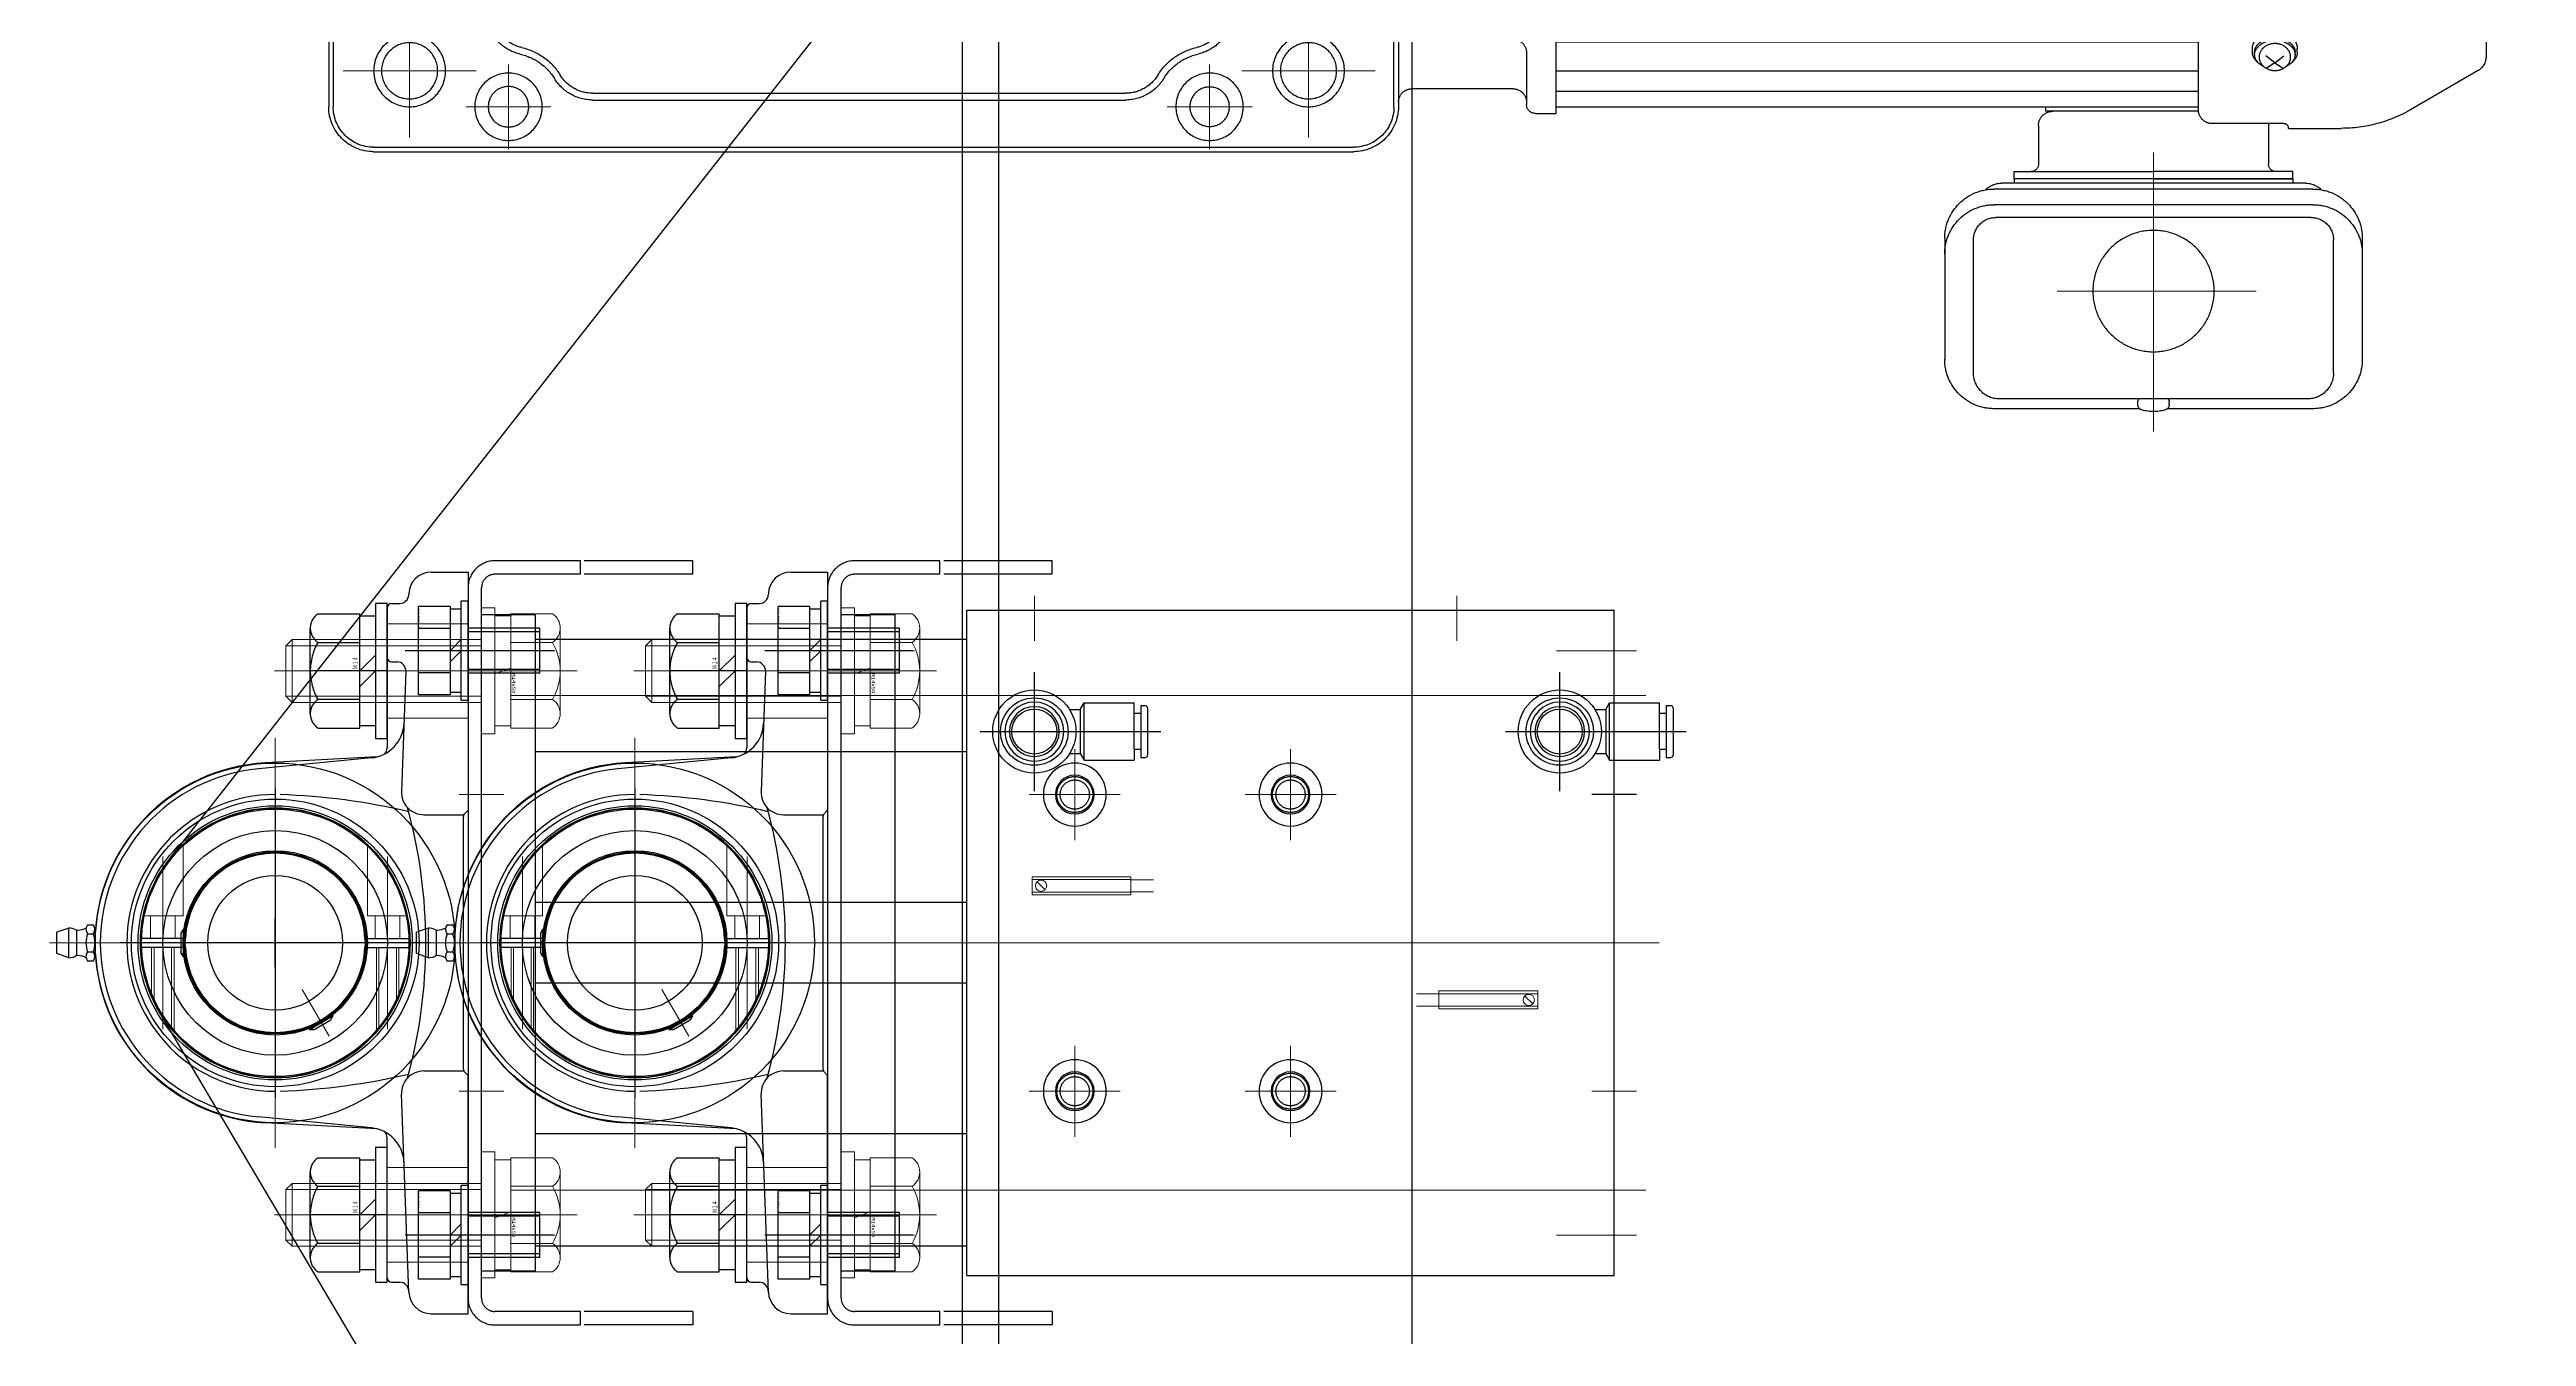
# Model space of a CAD drawing. Units: millimetres at full size. Extents: x -18456 to 18937, y -12290 to 13871.
# Drawn here: x 3795 to 5448, y -5059 to -4201 of the extents above; entities that cross this region are included whole.
import ezdxf
from ezdxf.enums import TextEntityAlignment as Align

# ---------------------------------------------------------------- set-up
doc = ezdxf.new("R2010")
doc.units = ezdxf.units.MM
doc.header["$LTSCALE"] = 100
doc.linetypes.add('CHAIN2', pattern=[12, 9, -1, 1, -1])
doc.linetypes.add('DOUBLE_CHAIN2', pattern=[12.8, 9, -1, 0.6, -0.6, 0.6, -1])
for name, color, linetype in [('0-2_0', 2, 'Continuous'), ('0-3_06_PHANTOM', 2, 'DOUBLE_CHAIN2'), ('0-6_10_DRAFT', 1, 'Continuous'), ('0-A_01_NORMAL', 134, 'Continuous')]:
    doc.layers.add(name, color=color, linetype=linetype)
doc.layers.add('0-7_05_CENTER', color=2, linetype='CHAIN2', lineweight=18)
doc.layers.add('0-8_04_HIDDEN', color=7, linetype='Continuous', lineweight=18)
doc.styles.add('ＭＳ ゴシック', font='')
doc.styles.get('ＭＳ ゴシック').set_extended_font_data('MS Gothic')

# ---------------------------------------------------------------- blocks, each defined once
blk = doc.blocks.new('MUCAP206Ja_1_1')
at = {"layer": '0-2_0'}
for p, q in [((-3.3, 88.8), (-2.4, 91.5)), ((-3.3, 88.8), (3.3, 88.8)), ((-2.4, 91.5), (2.4, 91.5)), ((3.3, 88.8), (2.4, 91.5)), ((-4.04, 83.37), (-4.04, 84.63)), ((3.03, 83), (-3.03, 83)), ((-2.8, 87.05), (2.8, 87.05)), ((-2.02, 84.63), (-2.02, 83.37)), ((2.02, 84.63), (2.02, 83.37)), ((4.04, 84.63), (4.04, 83.37)), ((3, 63.4), (-3, 63.4)), ((-2.45, 63), (-2.45, 63.72)), ((2.13, 63.9), (-2.13, 63.9)), ((2.45, 63), (2.45, 63.72)), ((-41.38, 20.25), (-40.04, 45.06)), ((-41.16, 21.47), (-38.73, 46.65)), ((41.16, 21.47), (38.73, 46.65)), ((41.38, 20.25), (40.04, 45.06)), ((-18.84, 35.48), (-19.25, 35.25)), ((-19.25, 35.25), (-16.25, 30.05)), ((-19.25, 35.25), (-19.25, 34.25)), ((-18.63, 34.97), (-19.25, 34.61)), ((-19.25, 34.25), (-17.12, 30.55)), ((-16.25, 30.05), (-17.12, 30.55)), ((-16.18, 30.73), (-16.8, 30.37)), ((-15.84, 30.29), (-16.25, 30.05)), ((-75.5, 17), (-75.5, 15.19)), ((-74.5, 18), (-43.4, 18)), ((74.5, 18), (43.4, 18)), ((62.5, 17), (62.5, 15.82)), ((75.5, 17), (75.5, 15.19)), ((-77.69, 13.18), (-33.69, 14.81)), ((60.43, 13.82), (33.69, 14.81)), ((77.69, 13.18), (77.43, 13.19)), ((-82.5, 8.18), (-82.5, 0)), ((-28.5, 9.81), (-28.5, 1)), ((28.5, 9.81), (28.5, 1)), ((82.5, 8.18), (82.5, 0)), ((-82.5, 0), (-29.5, 0)), ((-29.5, 0), (-28.5, 1)), ((-28.09, 1), (28.09, 1)), ((29.5, 0), (28.5, 1)), ((82.5, 0), (29.5, 0))]:
    blk.add_line(p, q, dxfattribs=at)
for points in [[(-3, 62.93), (-3, 63.4), (-2.13, 63.9)], [(3, 62.93), (3, 63.4), (2.13, 63.9)]]:
    blk.add_lwpolyline(points, dxfattribs=at)
for radius in [32, 29.75, 20.25, 15]:
    blk.add_circle((0, 42.9), radius, dxfattribs=at)
for centre, radius, start, end in [((0, 88.8), 3.3, 180, 208.0616), ((0, 90.01), 1.59, 69.555, 110.445), ((0, 88.8), 3.3, 331.9384, 0), ((0, 42.9), 40.1, 3.0846, 176.9154), ((-3.03, 83.44), 1.56, 49.7398, 130.2602), ((-3.03, 84.56), 1.56, 229.7398, 310.2602), ((-8.79, 87.42), 6, 336.1715, 353.8983), ((-3.62, 86.87), 0.8, 353.8983, 28.0616), ((0, 79.3), 5.7, 69.2291, 110.7709), ((0, 88.7), 5.7, 249.2291, 290.7709), ((3.03, 83.44), 1.56, 49.7398, 130.2602), ((3.03, 84.56), 1.56, 229.7398, 310.2602), ((3.62, 86.87), 0.8, 151.9384, 186.1017), ((8.79, 87.42), 6, 186.1017, 203.8285), ((0, 42.9), 38.91, 5.5232, 174.4769), ((0, 42.9), 33, 0, 180), ((112.94, 46.65), 146, 181.901, 193.2451), ((-112.94, 46.65), 146, 346.7549, 358.099), ((-74.5, 17), 1, 90, 180), ((-49.13, 22.24), 8, 272.1211, 354.4769), ((-43.4, 20), 2, 270, 312.599), ((49.13, 22.24), 8, 185.5231, 267.8789), ((43.4, 20), 2, 227.401, 270), ((63.5, 17), 1, 90, 180), ((74.5, 17), 1, 0, 90), ((-77.5, 8.18), 5, 92.1211, 180), ((-77.5, 15.19), 2, 272.1211, 0), ((-33.5, 9.81), 5, 0, 92.1211), ((0, 123.4), 114, 254.7154, 285.2846), ((33.5, 9.81), 5, 87.8789, 180), ((60.5, 15.82), 2, 267.8789, 0), ((77.5, 15.19), 2, 180, 267.8789), ((77.5, 8.18), 5, 0, 87.8789), ((-28.09, 0), 1, 90, 135), ((28.09, 0), 1, 45, 90)]:
    blk.add_arc(centre, radius, start, end, dxfattribs=at)
at = {"layer": '0-6_10_DRAFT'}
blk.add_circle((0, 42.9), 25, dxfattribs=at)
at = {"layer": '0-7_05_CENTER'}
for p, q in [((0, 93.11), (0, 0)), ((-45.17, 42.9), (45.17, 42.9)), ((-20.78, 30.9), (-10.39, 36.9)), ((-60.5, 23), (-60.5, -5)), ((60.5, 23), (60.5, -5))]:
    blk.add_line(p, q, dxfattribs=at)
at = {"layer": '0-8_04_HIDDEN', "color": 2}
for p, q in [((-71, 18), (-71, 0)), ((-50, 18), (-50, 0)), ((50, 18), (50, 0)), ((71, 18), (71, 0))]:
    blk.add_line(p, q, dxfattribs=at)
blk = doc.blocks.new('M14Nza_1_1')
at = {"layer": '0-3_06_PHANTOM', "color": 7}
for p, q in [((-9.52, 17.1), (9.52, 17.1)), ((-12.7, 15.4), (-12.7, 6.1)), ((-6.35, 6.1), (-6.35, 15.4)), ((6.35, 15.4), (6.35, 6.1)), ((12.7, 15.4), (12.7, 6.1)), ((-12.7, 6.1), (12.7, 6.1)), ((-12.25, 2.6), (-12.25, 6.1)), ((-3.5, 6.1), (0, 2.6)), ((0, 6.1), (3.5, 2.6)), ((12.25, 6.1), (12.25, 2.6))]:
    blk.add_line(p, q, dxfattribs=at)
at = {"layer": '0-3_06_PHANTOM', "color": 7, "linetype": 'CHAIN2'}
blk.add_line((0, 0), (0, 17.1), dxfattribs=at)
at = {"layer": '0-3_06_PHANTOM', "color": 7}
blk.add_lwpolyline([(-15, 0), (15, 0), (15, 2.6), (-15, 2.6)], close=True, dxfattribs=at)
for centre, radius, start, end in [((-9.52, 13.29), 3.81, 33.626, 146.374), ((0, 4.4), 12.7, 60, 120), ((9.52, 13.29), 3.81, 33.626, 146.374)]:
    blk.add_arc(centre, radius, start, end, dxfattribs=at)
at = {"layer": '0-6_10_DRAFT', "style": 'ＭＳ ゴシック', "width": 0.6}
blk.add_text('Ｍ１４', height=1.1, dxfattribs=at).set_placement((0.39, 6.2), align=Align.BOTTOM_LEFT)
blk = doc.blocks.new('A$C05FE0EC2_1_1')
at = {"layer": '0-3_06_PHANTOM', "color": 7, "linetype": 'CHAIN2'}
blk.add_line((0, -19), (0, 14), dxfattribs=at)
at = {"layer": '0-3_06_PHANTOM', "color": 7}
for p, q in [((-9.81, 11), (9.81, 11)), ((-9.81, 4), (-9.81, 11)), ((-4.91, 4), (-4.91, 11)), ((4.91, 4), (4.91, 11)), ((9.81, 4), (9.81, 11)), ((-11, 1.5), (11, 1.5)), ((-11, 1.5), (-11, 0)), ((-11, 0), (11, 0)), ((9.81, 4), (-9.81, 4)), ((-9.25, 4), (-9.25, 1.5)), ((0, 1.5), (-2.5, 4)), ((0, 4), (2.5, 1.5)), ((9.25, 1.5), (9.25, 4)), ((11, 0), (11, 1.5))]:
    blk.add_line(p, q, dxfattribs=at)
at = {"layer": '0-3_06_PHANTOM', "color": 7, "linetype": 'Continuous'}
for p, q in [((-5, -16), (-5, 0)), ((-4.19, -16), (-4.19, 0)), ((4.19, -16), (4.19, 0)), ((5, -16), (5, 0)), ((-5, -16), (5, -16))]:
    blk.add_line(p, q, dxfattribs=at)
at = {"layer": '0-6_10_DRAFT', "style": 'ＭＳ ゴシック', "width": 1.8}
blk.add_text('BT-M10x20L,SW,PW', height=0.2199, dxfattribs=at).set_placement((5.16, 10.66), align=Align.BOTTOM_LEFT)
blk = doc.blocks.new('A$C2B91780A_1_1')
at = {"layer": '0-8_04_HIDDEN', "linetype": 'CHAIN2'}
blk.add_line((0, 46.09), (0, -21.25), dxfattribs=at)
at = {"layer": '0-8_04_HIDDEN'}
for p, q in [((-7, 42.1), (7, 42.1)), ((-5.6, 43.5), (5.6, 43.5)), ((-5.6, 0), (-5.6, 43.5)), ((5.6, 0), (5.6, 43.5)), ((-14, -3), (-14, 0)), ((-14, 0), (14, 0)), ((14, 0), (14, -3)), ((14, -3), (-14, -3)), ((-12.25, -6.5), (-12.25, -3)), ((0.64, -6.5), (-0.64, -3)), ((12.25, -3), (12.25, -6.5)), ((-12.7, -15.8), (-12.7, -6.5)), ((-12.7, -6.5), (12.7, -6.5)), ((-6.35, -15.8), (-6.35, -6.5)), ((6.35, -6.5), (6.35, -15.8)), ((12.7, -15.8), (12.7, -6.5)), ((9.52, -17.5), (-9.52, -17.5))]:
    blk.add_line(p, q, dxfattribs=at)
for points in [[(-7, 0), (-7, 42.1), (-5.6, 43.5)], [(7, 0), (7, 42.1), (5.6, 43.5)]]:
    blk.add_lwpolyline(points, dxfattribs=at)
for centre, radius, start, end in [((-9.52, -13.69), 3.81, 213.626, 326.374), ((0, -4.8), 12.7, 240, 300), ((9.52, -13.69), 3.81, 213.626, 326.374)]:
    blk.add_arc(centre, radius, start, end, dxfattribs=at)
at = {"layer": '0-6_10_DRAFT', "style": 'ＭＳ ゴシック', "width": 1.5}
blk.add_text('M14x50', height=0.733, rotation=180, dxfattribs=at).set_placement((-0.53, -6.6), align=Align.BOTTOM_LEFT)
blk = doc.blocks.new('A$C197C4387_1_1')
at = {"layer": '0-3_06_PHANTOM', "color": 7}
for p, q in [((0, 79), (0, -79)), ((3, -79), (3, 79)), ((25, 82), (6, 82)), ((50, 82), (25.84, 82)), ((50, -82), (25.84, -82)), ((6, -85), (25, -85))]:
    blk.add_line(p, q, dxfattribs=at)
for points in [[(25, 82), (25, 85), (6, 85)], [(50, 82), (50, 85), (25.84, 85)], [(25, -85), (25, -82), (6, -82)], [(50, -82), (50, -85), (25.84, -85)]]:
    blk.add_lwpolyline(points, dxfattribs=at)
for centre, radius, start, end in [((6, 79), 6, 90, 180), ((6, 79), 3, 90, 180), ((6, -79), 6, 180, 270), ((6, -79), 3, 180, 270)]:
    blk.add_arc(centre, radius, start, end, dxfattribs=at)
at = {"layer": '0-7_05_CENTER'}
for p, q in [((9.23, 65), (-6.22, 65)), ((9.23, 60.5), (-6.22, 60.5)), ((9.23, -60.5), (-6.22, -60.5)), ((9.23, -65), (-6.22, -65))]:
    blk.add_line(p, q, dxfattribs=at)
blk = doc.blocks.new('A$C6FDC4AF3_1_1')
at = {"layer": '0-2_0', "color": 134}
for radius in [40, 30.5, 20.5]:
    blk.add_circle((0, 0), radius, dxfattribs=at)
at = {"layer": '0-7_05_CENTER'}
for p, q in [((0, -45.6), (0, 45.6)), ((45.6, 0), (-45.6, 0))]:
    blk.add_line(p, q, dxfattribs=at)
blk = doc.blocks.new('A$C6A332CFA_1_1')
at = {"layer": '0-2_0', "color": 134}
for radius in [30, 20]:
    blk.add_circle((0, 0), radius, dxfattribs=at)
at = {"layer": '0-6_10_DRAFT'}
for p, q in [((0, -34.46), (0, 34.46)), ((34.46, 0), (-34.46, 0))]:
    blk.add_line(p, q, dxfattribs=at)
at = {"layer": '0-A_01_NORMAL'}
blk.add_circle((0, 0), 15, dxfattribs=at)
blk = doc.blocks.new('SCSPJ40-12a_1')
at = {"layer": '0-2_0'}
for p, q in [((-1, 19.97), (-1, 29.98)), ((1, 19.97), (1, 29.98)), ((-1, -19.97), (-1, -29.98)), ((1, -19.97), (1, -29.98))]:
    blk.add_line(p, q, dxfattribs=at)
for radius, start, end in [(30, 91.9102, 268.0898), (30, 271.9102, 88.0898), (20, 92.866, 267.134), (20, 272.866, 87.134)]:
    blk.add_arc((0, 0), radius, start, end, dxfattribs=at)
at = {"layer": '0-7_05_CENTER'}
for p, q in [((0, 32.3), (0, -32.3)), ((-19.19, 25), (19.19, 25)), ((-32.3, 0), (32.3, 0)), ((-19.19, -25), (19.19, -25))]:
    blk.add_line(p, q, dxfattribs=at)
at = {"layer": '0-8_04_HIDDEN', "color": 2}
for p, q in [((1, 27.75), (6, 27.75)), ((6, 20.5), (6, 29.39)), ((-19.84, 22.5), (-1, 22.5)), ((-19.2, 23.05), (-1, 23.05)), ((-13.18, 26.95), (-1, 26.95)), ((-11.99, 27.5), (-1, 27.5)), ((1, 22.25), (6, 22.25)), ((6, 20.5), (21.9, 20.5)), ((6, -20.5), (6, -29.39)), ((6, -20.5), (21.9, -20.5)), ((-19.84, -22.5), (-1, -22.5)), ((-19.2, -23.05), (-1, -23.05)), ((-13.18, -26.95), (-1, -26.95)), ((-11.99, -27.5), (-1, -27.5)), ((1, -22.25), (6, -22.25)), ((1, -27.75), (6, -27.75))]:
    blk.add_line(p, q, dxfattribs=at)
blk = doc.blocks.new('A$C235153E3_1')
at = {"layer": '0-8_04_HIDDEN'}
for name in ['A$C6FDC4AF3_1_1', 'A$C6A332CFA_1_1', 'SCSPJ40-12a_1']:
    blk.add_blockref(name, (0, 0), dxfattribs=at)
blk = doc.blocks.new('A$C1B385A3F_1_1')
at = {"layer": '0-3_06_PHANTOM'}
blk.add_blockref('A$C197C4387_1_1', (42.9, 0), dxfattribs=at)
at = {"layer": '0-3_06_PHANTOM', "rotation": 90}
for name, p in [('MUCAP206Ja_1_1', (42.9, 0)), ('A$C2B91780A_1_1', (45.9, 60.5)), ('M14Nza_1_1', (24.9, 60.5)), ('A$C2B91780A_1_1', (45.9, -60.5)), ('M14Nza_1_1', (24.9, -60.5))]:
    blk.add_blockref(name, p, dxfattribs=at)
at = {"layer": '0-8_04_HIDDEN', "rotation": 90}
for name, p in [('A$C05FE0EC2_1_1', (42.9, 65)), ('A$C235153E3_1', (0, 0)), ('A$C05FE0EC2_1_1', (42.9, -65))]:
    blk.add_blockref(name, p, dxfattribs=at)
blk = doc.blocks.new('AS2201F-02-06c_1')
at = {"layer": '0-2_0', "linetype": 'CHAIN2'}
for p, q in [((0, 13.26), (0, -13.24)), ((12.09, 0), (-28.16, 0))]:
    blk.add_line(p, q, dxfattribs=at)
at = {"layer": '0-2_0'}
for p, q in [((-23.7, 5.75), (-24.7, 5.75)), ((-23.7, 4), (-23.7, 5.75)), ((-22.2, 4.35), (-22.2, 6.4)), ((-11.1, 6.4), (-22.2, 6.4)), ((-11.1, 6.4), (-11.1, -6.4)), ((-10.23, 4.9), (-11.1, 6.4)), ((-25.2, 0), (-25.2, 5.25)), ((-25.2, -5.25), (-25.2, 0)), ((-23.7, 4), (-22.2, 4)), ((-23.7, -5.75), (-23.7, 4)), ((-22.2, 3.88), (-22.2, 4.35)), ((-22.2, 3.88), (-22.2, -6.4)), ((-10.23, -4.9), (-10.23, 4.9)), ((-7.85, 4.9), (-10.23, 4.9)), ((-23.7, -4), (-22.2, -4)), ((-10.23, -4.9), (-11.1, -6.4)), ((-7.85, -4.9), (-10.23, -4.9)), ((-24.7, -5.75), (-23.7, -5.75)), ((-11.1, -6.4), (-22.2, -6.4))]:
    blk.add_line(p, q, dxfattribs=at)
for radius in [9.25, 7.5, 5]:
    blk.add_circle((0, 0), radius, dxfattribs=at)
for centre, start, end in [((-24.7, 5.25), 90, 180), ((-24.7, -5.25), 180, 270)]:
    blk.add_arc(centre, 0.5, start, end, dxfattribs=at)
blk = doc.blocks.new('MGPM50-100Za_1')
at = {"layer": '0-2_0'}
for p, q in [((0, 73), (0, -73)), ((12, 73), (0, 73)), ((12, 73), (12, -73)), ((108, 74), (252, 74)), ((108, 74), (108, -74)), ((252, 74), (252, -74)), ((108, 67.5), (12, 67.5)), ((108, 42.5), (12, 42.5)), ((108, 9), (12, 9)), ((108, -9), (12, -9)), ((257, -33), (247, -33)), ((108, -42.5), (12, -42.5)), ((108, -67.5), (12, -67.5)), ((12, -73), (0, -73)), ((108, -74), (252, -74))]:
    blk.add_line(p, q, dxfattribs=at)
for centre, radius in [((132, 33), 7), ((180, 33), 7), ((132, 33), 4.3), ((180, 33), 4.3), ((132, -33), 7), ((180, -33), 7), ((132, -33), 4.3), ((180, -33), 4.3), ((123, -47), 6.58), ((123, -47), 5.54), ((239.9, -47), 6.58), ((239.9, -47), 5.54)]:
    blk.add_circle(centre, radius, dxfattribs=at)
at = {"layer": '0-3_06_PHANTOM'}
for p, q in [((80, 73), (80, -73)), ((92, 73), (80, 73))]:
    blk.add_line(p, q, dxfattribs=at)
blk.add_lwpolyline([(92, 73), (92, -73), (80, -73)], dxfattribs=at)
at = {"layer": '0-7_05_CENTER'}
for p, q in [((-4.67, 65), (16.33, 65)), ((75.33, 65), (96.33, 65)), ((239.18, 65), (257, 65)), ((6.54, 55), (259.03, 55)), ((132, 43.12), (132, 22.88)), ((180, 43.12), (180, 22.88)), ((-5, 33), (5, 33)), ((121.88, 33), (142.12, 33)), ((169.88, 33), (190.12, 33)), ((257, 33), (247, 33)), ((0, 0), (262, 0)), ((132, -22.88), (132, -43.12)), ((180, -22.88), (180, -43.12)), ((-5, -33), (5, -33)), ((121.88, -33), (142.12, -33)), ((169.88, -33), (190.12, -33)), ((123, -38.15), (123, -55.85)), ((239.9, -38.15), (239.9, -55.85)), ((114.15, -47), (131.85, -47)), ((231.05, -47), (248.75, -47)), ((6.54, -55), (259.03, -55)), ((-4.67, -65), (16.33, -65)), ((75.33, -65), (96.33, -65)), ((239.18, -65), (257, -65)), ((123, -77.18), (123, -67.18)), ((217, -77.18), (217, -67.18))]:
    blk.add_line(p, q, dxfattribs=at)
at = {"layer": '0-8_04_HIDDEN', "color": 2}
for p, q in [((208, 14.05), (213, 14.05)), ((208, 11.35), (213, 11.35)), ((213, 10.7), (213, 14.7)), ((213, 14.7), (235, 14.7)), ((213, 14.1), (235, 14.1)), ((213, 11.3), (235, 11.3)), ((233.88, 13.58), (232.12, 11.82)), ((235, 10.7), (235, 14.7)), ((213, 10.7), (235, 10.7)), ((122.5, -10.7), (122.5, -14.7)), ((144.5, -10.7), (122.5, -10.7)), ((144.5, -10.7), (144.5, -14.7)), ((144.5, -11.3), (122.5, -11.3)), ((144.5, -14.1), (122.5, -14.1)), ((144.5, -14.7), (122.5, -14.7)), ((123.62, -13.58), (125.38, -11.82)), ((149.5, -11.35), (144.5, -11.35)), ((149.5, -14.05), (144.5, -14.05))]:
    blk.add_line(p, q, dxfattribs=at)
for centre in [(233, 12.7), (124.5, -12.7)]:
    blk.add_circle(centre, 1.25, dxfattribs=at)
at = {"layer": '0-2_0', "xscale": -1}
for p in [(123, -47.01), (239.9, -47.01)]:
    blk.add_blockref('AS2201F-02-06c_1', p, dxfattribs=at)
blk = doc.blocks.new('A$C47A61A3A_1')
at = {"layer": '0-2_0'}
blk.add_blockref('A$C1B385A3F_1_1', (-177.9, -33), dxfattribs=at)
at = {"layer": '0-2_0', "xscale": -1, "rotation": 180}
blk.add_blockref('MGPM50-100Za_1', (-132, -33), dxfattribs=at)
at = {"layer": '0-3_06_PHANTOM'}
blk.add_blockref('A$C1B385A3F_1_1', (-97.9, -33), dxfattribs=at)
blk = doc.blocks.new('GM-SHYM-RH 0.75kW、1／240a_1_1')
at = {"layer": '0-3_06_PHANTOM'}
for p, q in [((-189.5, 86), (-185, 86)), ((-189.5, 86), (-189.5, 31)), ((-185, 86), (-185, 31)), ((77, 87), (-141, 87)), ((-141, 86), (77, 86)), ((-151, 77), (-151, 47)), ((-150, -114), (-150, 77)), ((-90.25, 75.5), (28.25, 75.5)), ((-90.25, 74), (28.25, 74)), ((86, 77), (86, -114)), ((87, 77), (87, -114)), ((-185, 28.5), (-185, 50)), ((-174, 51), (-184, 51)), ((-173, 24), (-173, 50)), ((-197, 47.5), (-197.5, 46.63)), ((-197.5, 46.63), (-197.5, 35.37)), ((-197, 47.5), (-197, 34.5)), ((-189.5, 47.5), (-197, 47.5)), ((-189.5, 34.5), (-189.5, 47.5)), ((-151, 47), (-154, 37)), ((-139.5, 39.04), (-139.5, -76.04)), ((-138, 39.04), (-138, -76.04)), ((74, 39.2), (74, -76.2)), ((75.5, 39.2), (75.5, -76.2)), ((-197, 34.5), (-197.5, 35.37)), ((-189.5, 34.5), (-197, 34.5)), ((-154, 37), (-154, -74)), ((-329, 30.8), (-360.75, 30.8)), ((-329, 30.8), (-329, -44)), ((-189.5, 31), (-185, 31)), ((-391.1, 18.04), (-376.15, 26.67)), ((-186, 27.5), (-329, 27.5)), ((-186, 27), (-329, 27)), ((-186, 25.5), (-329, 25.5)), ((-186, 22.5), (-329, 22.5)), ((-186, -44), (-186, 27.5)), ((-186, -44), (-186, 27.5)), ((-181.5, 27.5), (-186, 27.5)), ((-179.5, 14), (-179.5, 25.5)), ((-7, 26.3), (7, 26.3)), ((-7, 26.3), (-7, 21.38)), ((7, 26.3), (7, 21.38)), ((-346, 16.25), (-347.93, 17.46)), ((-346, 16.25), (-344.07, 17.46)), ((-186, 18), (-329, 18)), ((-176.5, 22), (-154, 22)), ((-393, -44), (-393, 14.75)), ((-351, 13.84), (-351, 13.02)), ((-350.5, 14.41), (-350.5, 13.84)), ((-346, 16.25), (-348, 14.67)), ((-346, 16.25), (-344, 14.67)), ((-341.5, 14.41), (-341.5, 13.84)), ((-341, 13.84), (-341, 13.02)), ((-186, 11.59), (-329, 11.59)), ((-176.5, 11), (-168, 11)), ((-186, 5.22), (-329, 5.22)), ((-176.5, 1.99), (-168, 1.99)), ((-186, -3.15), (-329, -3.15)), ((-186, -4.8), (-329, -4.8)), ((-179.5, -44), (-179.5, -1.01)), ((-176.5, -2.25), (-166.09, -2.25)), ((-186, -11.16), (-329, -11.16)), ((-186, -12.79), (-329, -12.79)), ((-186, -19.19), (-329, -19.19)), ((-186, -20.78), (-329, -20.78)), ((-186, -27.22), (-329, -27.22)), ((-186, -28.76), (-329, -28.76)), ((-186, -35.25), (-329, -35.25)), ((-186, -36.74), (-329, -36.74)), ((-393, -44), (-393, -102.75)), ((-186, -43.27), (-329, -43.27)), ((-329, -114.72), (-329, -44)), ((-186, -44), (-186, -114)), ((-186, -44), (-186, -115.5)), ((-179.5, -44), (-179.5, -86.99)), ((-186, -44.73), (-329, -44.73)), ((-186, -51.26), (-329, -51.26)), ((-186, -52.75), (-329, -52.75)), ((-186, -59.24), (-329, -59.24)), ((-186, -60.78), (-329, -60.78)), ((-186, -67.22), (-329, -67.22)), ((-186, -68.81), (-329, -68.81)), ((-186, -75.21), (-329, -75.21)), ((-186, -76.84), (-329, -76.84)), ((-151, -84), (-154, -74)), ((-186, -83.2), (-329, -83.2)), ((-186, -84.85), (-329, -84.85)), ((-176.5, -85.27), (-165.57, -85.27)), ((-151, -84), (-151, -114)), ((-186, -93.22), (-329, -93.22)), ((-176.5, -89.99), (-168, -89.99)), ((-176.5, -99), (-168, -99)), ((-351, -101.84), (-351, -101.02)), ((-350.5, -102.41), (-350.5, -101.84)), ((-346, -104.25), (-348, -102.67)), ((-346, -104.25), (-347.93, -105.46)), ((-346, -104.25), (-344, -102.67)), ((-346, -104.25), (-344.07, -105.46)), ((-341.5, -102.41), (-341.5, -101.84)), ((-341, -101.84), (-341, -101.02)), ((-186, -99.59), (-329, -99.59)), ((-179.5, -102), (-179.5, -113.5)), ((-391.1, -106.04), (-376.15, -114.67)), ((-186, -106), (-329, -106)), ((-176.5, -110), (-154, -110)), ((-186, -110.5), (-329, -110.5)), ((-186, -114), (-329, -114)), ((-329, -115), (-295, -115)), ((-295, -114), (-295, -115)), ((-181.5, -115.5), (-186, -115.5)), ((28.25, -111), (-90.25, -111)), ((28.25, -112.5), (-90.25, -112.5)), ((-349, -118.8), (-360.75, -118.8)), ((-349, -118.8), (-349, -118.72)), ((-348, -117.72), (-332, -117.72)), ((-344.6, -118.2), (-344.6, -126.8)), ((-293.4, -118.2), (-293.4, -126.8)), ((77, -123), (-141, -123)), ((77, -124), (-141, -124)), ((-352.8, -131), (-285.2, -131)), ((-350, -128.4), (-319, -128.4)), ((-350, -130), (-350, -128.4)), ((-350, -130), (-350, -131)), ((-319, -130), (-350, -130)), ((-288, -128.4), (-319, -128.4)), ((-319, -130), (-288, -130)), ((-288, -130), (-288, -128.4)), ((-354.45, -132.31), (-283.55, -132.31)), ((-354.45, -135.78), (-283.55, -135.78)), ((-354.05, -138.62), (-283.95, -138.62)), ((-365.45, -143.31), (-365.45, -170.17)), ((-359.05, -173.2), (-359.05, -143.62)), ((-278.95, -173.2), (-278.95, -143.62)), ((-272.55, -143.31), (-272.55, -170.17)), ((-354.45, -181.17), (-322.06, -181.17)), ((-353.25, -179), (-284.75, -179)), ((-322.5, -180.2), (-322.5, -179.8)), ((-315.94, -181.17), (-283.55, -181.17)), ((-315.5, -180.2), (-315.5, -179.8))]:
    blk.add_line(p, q, dxfattribs=at)
blk.add_lwpolyline([(-350, -130), (-288, -130), (-288, -131)], dxfattribs=at)
for centre, radius in [((-109, 77), 7.5), ((47, 77), 7.5), ((-109, 77), 4.5), ((47, 77), 4.5), ((-131, 69), 8), ((-131, 69), 6.25), ((69, 69), 8), ((69, 69), 6.25), ((0, 0), 66), ((0, 0), 64.5), ((0, 0), 57.5), ((0, 0), 40), ((0, 0), 31.5), ((-131, -106), 8), ((69, -106), 8), ((-131, -106), 6.25), ((69, -106), 6.25), ((-109, -114), 7.5), ((-109, -114), 4.4), ((47, -114), 7.5), ((47, -114), 4.5), ((-319, -155), 13.5)]:
    blk.add_circle(centre, radius, dxfattribs=at)
for centre, radius, start, end in [((-141, 77), 10, 90, 180), ((-141, 77), 9, 90, 180), ((77, 77), 10, 0, 90), ((77, 77), 9, 0, 90), ((-90.25, 65.5), 10, 90, 148.4846), ((-90.25, 65.5), 8.5, 90, 148.4846), ((28.25, 65.5), 10, 31.5154, 90), ((28.25, 65.5), 8.5, 31.5154, 90), ((-109, 77), 12, 282.6202, 328.4846), ((-109, 77), 13.5, 282.6202, 328.4846), ((47, 77), 13.5, 211.5154, 257.3798), ((47, 77), 12, 211.5154, 257.3798), ((-104.19, 55.53), 10, 102.6202, 153.3237), ((-104.19, 55.53), 8.5, 102.6202, 153.3237), ((42.19, 55.53), 8.5, 26.6763, 77.3798), ((42.19, 55.53), 10, 26.6763, 77.3798), ((-131, 69), 20, 272.866, 333.3237), ((-131, 69), 21.5, 272.866, 333.3237), ((69, 69), 21.5, 206.6763, 263.3002), ((69, 69), 20, 206.6763, 263.3002), ((-184, 50), 1, 90, 180), ((-174, 50), 1, 0, 90), ((-129.5, 39.04), 10, 92.866, 180), ((-129.5, 39.04), 8.5, 92.866, 180), ((65.5, 39.2), 8.5, 0, 83.3002), ((65.5, 39.2), 10, 0, 83.3002), ((-360.75, 0), 30.8, 90, 120), ((-186, 28.5), 1, 270, 0), ((-181.5, 25.5), 2, 0, 90), ((-176.5, 25), 3, 180, 270), ((-171, 24), 2, 180, 270), ((-389.2, 14.75), 3.8, 120, 180), ((0, 0), 22.5, 108.1262, 71.8738), ((-176.5, 14), 3, 180, 270), ((-168, 6), 5, 9.6148, 90), ((-160.11, 7.34), 3, 189.6148, 270), ((-176.5, -1.01), 3, 90, 180), ((-168, -3.01), 5, 8.086, 90), ((-176.5, -5.25), 3, 90, 180), ((-160.08, -1.89), 3, 188.086, 270), ((-129.5, -76.04), 10, 180, 267.134), ((-129.5, -76.04), 8.5, 180, 267.134), ((65.5, -76.2), 8.5, 276.6998, 0), ((65.5, -76.2), 10, 276.6998, 0), ((-176.5, -82.27), 3, 180, 270), ((-176.5, -86.99), 3, 180, 270), ((-168, -84.99), 5, 270, 351.914), ((-160.08, -86.11), 3, 90, 171.914), ((-131, -106), 20, 26.6763, 87.134), ((-131, -106), 21.5, 26.6763, 87.134), ((69, -106), 21.5, 96.6998, 153.3237), ((69, -106), 20, 96.6998, 153.3237), ((-160.11, -95.34), 3, 90, 170.3852), ((-176.5, -102), 3, 90, 180), ((-168, -94), 5, 270, 350.3852), ((-104.19, -92.53), 10, 206.6763, 257.3798), ((-104.19, -92.53), 8.5, 206.6763, 257.3798), ((42.19, -92.53), 8.5, 282.6202, 333.3237), ((42.19, -92.53), 10, 282.6202, 333.3237), ((-389.2, -102.75), 3.8, 180, 240), ((-109, -114), 12, 31.5154, 77.3798), ((-109, -114), 13.5, 31.5154, 77.3798), ((47, -114), 13.5, 102.6202, 148.4846), ((47, -114), 12, 102.6202, 148.4846), ((-176.5, -113), 3, 90, 180), ((-154, -113), 3, 0, 90), ((-90.25, -102.5), 10, 211.5154, 270), ((-90.25, -102.5), 8.5, 211.5154, 270), ((28.25, -102.5), 8.5, 270, 328.4846), ((28.25, -102.5), 10, 270, 328.4846), ((-360.75, -88), 30.8, 240, 270), ((-332, -114.72), 3, 270, 0), ((-296.6, -118.2), 3.2, 0, 90), ((-181.5, -113.5), 2, 270, 0), ((-141, -114), 10, 180, 270), ((-141, -114), 9, 180, 270), ((77, -114), 10, 270, 0), ((77, -114), 9, 270, 0), ((-348, -118.72), 1, 90, 180), ((-341.4, -118.2), 3.2, 171.3332, 180), ((-352.8, -136), 5, 90, 135.074), ((-346.2, -126.8), 1.6, 270, 0), ((-291.8, -126.8), 1.6, 180, 270), ((-285.2, -136), 5, 44.926, 90), ((-354.45, -143.31), 11, 90, 180), ((-354.45, -146.78), 11, 90, 180), ((-283.55, -143.31), 11, 0, 90), ((-283.55, -146.78), 11, 0, 90), ((-354.05, -143.62), 5, 90, 180), ((-283.95, -143.62), 5, 0, 90), ((-354.45, -170.17), 11, 180, 270), ((-283.55, -170.17), 11, 270, 0), ((-353.25, -173.2), 5.8, 180, 270), ((-284.75, -173.2), 5.8, 270, 0), ((-321, -179.8), 1.5, 147.769, 180), ((-321.2, -180.2), 1.3, 180, 253.3985), ((-319, -172.82), 9, 253.3985, 286.6015), ((-316.8, -180.2), 1.3, 286.6015, 0), ((-317, -179.8), 1.5, 0, 32.2309)]:
    blk.add_arc(centre, radius, start, end, dxfattribs=at)
for centre, major_axis, start_param, end_param in [((-346, 14.41), (4.5, 0), 2.158707, 7.266071), ((-346, 13.84), (5, 0), 2.402321, 3.141593), ((-346, 13.02), (5, 0), 3.141593, 6.283185), ((-346, 13.84), (4.5, 0), 3.141593, 6.283185), ((-346, 13.84), (5, 0), 6.283185, 7.022457), ((-346, -101.02), (5, 0), 6.283185, 9.424778), ((-346, -101.84), (4.5, 0), 6.283185, 9.424778), ((-346, -101.84), (5, 0), 3.141593, 3.880864), ((-346, -102.41), (4.5, 0), 5.300299, 10.407664), ((-346, -101.84), (5, 0), 5.543913, 6.283185)]:
    blk.add_ellipse(centre, major_axis=major_axis, ratio=0.707107, start_param=start_param, end_param=end_param, dxfattribs=at)
for centre in [(-346, 14.94), (-346, -102.94)]:
    blk.add_ellipse(centre, major_axis=(3.5, 0), ratio=0.860398, dxfattribs=at)
at = {"layer": '0-7_05_CENTER'}
for p, q in [((-131, 54.19), (-131, 83.81)), ((-109, 86.43), (-109, 67.57)), ((47, 86.43), (47, 67.57)), ((69, 54.19), (69, 83.81)), ((0, 79.47), (0, -79.47)), ((-99.57, 77), (-118.43, 77)), ((56.43, 77), (37.57, 77)), ((-116.19, 69), (-145.81, 69)), ((83.81, 69), (54.19, 69)), ((-193.28, 66), (-180.48, 66)), ((-199.21, 41), (-178.91, 41)), ((79.47, 0), (-79.47, 0)), ((-133.79, -44), (-401.98, -44)), ((-131, -120.81), (-131, -91.19)), ((69, -120.81), (69, -91.19)), ((-109, -104.57), (-109, -123.43)), ((47, -104.57), (47, -123.43)), ((-116.19, -106), (-145.81, -106)), ((83.81, -106), (54.19, -106)), ((-99.57, -114), (-118.43, -114)), ((56.43, -114), (37.57, -114)), ((-319, -124.17), (-319, -186.23)), ((-341.82, -155), (-297.54, -155))]:
    blk.add_line(p, q, dxfattribs=at)
at = {"layer": '0-8_04_HIDDEN', "color": 2}
for p, q in [((-189.5, 76), (-185, 76)), ((-189.5, 56), (-185, 56))]:
    blk.add_line(p, q, dxfattribs=at)
blk = doc.blocks.new('A$C71C927AE_1')
at = {"layer": '0-3_06_PHANTOM', "xscale": -1}
blk.add_blockref('GM-SHYM-RH 0.75kW、1／240a_1_1', (0, 0), dxfattribs=at)
blk = doc.blocks.new('A$C630344D5_1_1')
at = {"layer": '0-3_06_PHANTOM', "color": 5}
for p, q in [((1923.51, -71.27), (2106.95, 162.34)), ((2025.81, -281.61), (1921.29, -105.09))]:
    blk.add_line(p, q, dxfattribs=at)
blk.add_arc((1947.1, -89.8), 30, 141.8581, 210.6309, dxfattribs=at)
at = {"layer": '0-6_10_DRAFT'}
for p, q in [((1947.1, -95.23), (1947.1, -84.37)), ((1952.53, -89.8), (1941.67, -89.8))]:
    blk.add_line(p, q, dxfattribs=at)
blk = doc.blocks.new('M8Tz_1_1')
at = {"layer": '0-3_06_PHANTOM', "color": 7}
for radius in [4, 3.25]:
    blk.add_circle((0, 0), radius, dxfattribs=at)
at = {"layer": '0-7_05_CENTER'}
for p, q in [((0, -6.92), (0, 6.92)), ((6.92, 0), (-6.92, 0))]:
    blk.add_line(p, q, dxfattribs=at)
blk = doc.blocks.new('A$C27AD2B2D_1_1')
at = {"layer": '0-3_06_PHANTOM', "color": 7}
blk.add_line((2558, 950), (2558, 16), dxfattribs=at)
blk.add_lwpolyline([(2550, 950), (2650, 950), (2650, 16), (2550, 16)], close=True, dxfattribs=at)
at = {"layer": '0-3_06_PHANTOM'}
for p in [(2575, 483), (2623, 483), (2575, 417), (2623, 417)]:
    blk.add_blockref('M8Tz_1_1', p, dxfattribs=at)

msp = doc.modelspace()

# ---------------------------------------------------------------- block references
at = {"layer": '0-2_0', "xscale": 3, "yscale": 3}
for name, p in [('A$C27AD2B2D_1_1', (-3245.8, -6146.7)), ('A$C71C927AE_1', (4242.2, -3896.7)), ('A$C47A61A3A_1', (4479.2, -4697.7))]:
    msp.add_blockref(name, p, dxfattribs=at)
at = {"layer": '0-3_06_PHANTOM', "xscale": 3, "yscale": 3}
msp.add_blockref('A$C630344D5_1_1', (-1895.8, -4527.3), dxfattribs=at)

doc.saveas('drawing.dxf')
